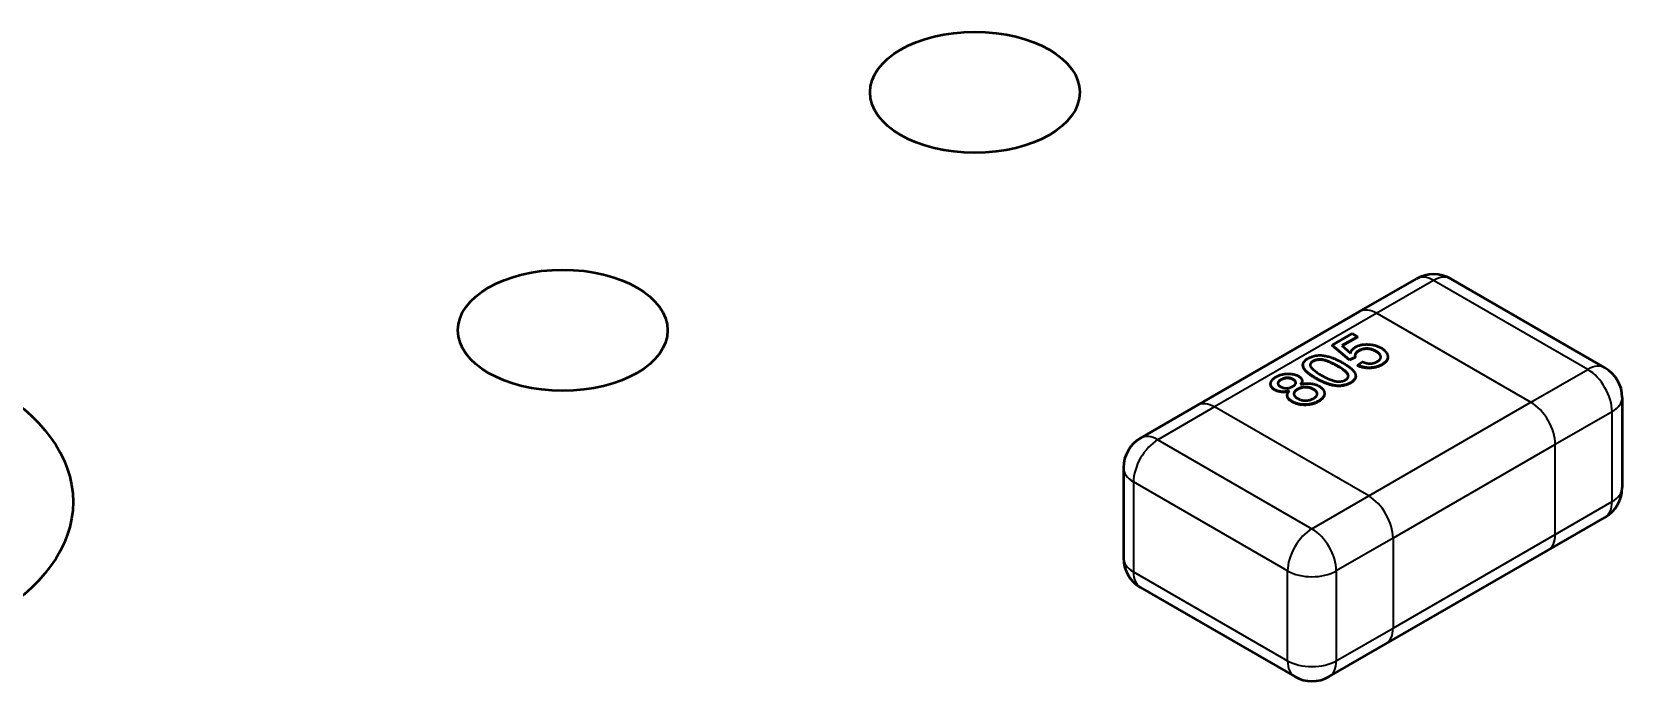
# Model space of a CAD drawing. Header units: millimetres. Extents: x -106 to 841, y -50 to 594.
# Drawn here: x 621.13 to 628.06, y 243.79 to 246.62 of the extents above; entities that cross this region are included whole.
import ezdxf

# ---------------------------------------------------------------- set-up
doc = ezdxf.new("R2010")
doc.units = ezdxf.units.MM
doc.layers.add('Visible (ISO)', color=7, linetype='Continuous', lineweight=50)
doc.layers.add('Visible Narrow (ISO)', color=7, linetype='Continuous', lineweight=35)

msp = doc.modelspace()

# ---------------------------------------------------------------- linework, layer by layer
at = {"layer": 'Visible (ISO)'}
for p, q in [((626.9205, 245.4037), (627.1679, 245.5466)), ((627.3179, 245.5466), (627.9897, 245.1587)), ((626.2134, 244.9954), (626.9205, 245.4037)), ((626.8011, 245.258), (626.8873, 245.3077)), ((626.9106, 245.2942), (626.8434, 245.2555)), ((626.8873, 245.3077), (626.9106, 245.2942)), ((626.9106, 245.2942), (626.9106, 245.2926)), ((626.8011, 245.258), (626.8011, 245.2563)), ((626.8756, 245.1934), (626.8011, 245.258)), ((626.8756, 245.1918), (626.8011, 245.2563)), ((626.8434, 245.2555), (626.8812, 245.223)), ((626.9106, 245.2926), (626.8446, 245.2545)), ((626.916, 245.2329), (626.916, 245.2312)), ((626.9917, 245.2313), (626.9917, 245.2296)), ((626.6735, 245.1709), (626.6735, 245.1692)), ((626.7171, 245.1879), (626.7171, 245.1863)), ((626.9013, 245.2055), (626.8756, 245.1934)), ((626.9013, 245.2039), (626.8756, 245.1918)), ((626.8756, 245.1934), (626.8756, 245.1918)), ((626.9013, 245.2055), (626.9013, 245.2039)), ((626.9106, 245.1706), (626.9315, 245.1854)), ((626.9106, 245.1706), (626.9106, 245.1689)), ((627.0182, 245.1736), (627.0182, 245.1719)), ((627.0431, 245.2062), (627.0431, 245.2046)), ((626.5325, 245.089), (626.5325, 245.0873)), ((626.5776, 245.1074), (626.5776, 245.1058)), ((626.6316, 245.1085), (626.6316, 245.1069)), ((626.6696, 245.1018), (626.6696, 245.1002)), ((626.7302, 245.1134), (626.7302, 245.1118)), ((626.8803, 245.094), (626.8803, 245.0923)), ((626.9032, 245.1231), (626.9032, 245.1214)), ((626.5512, 245.0635), (626.5512, 245.0618)), ((626.6052, 245.039), (626.6052, 245.0374)), ((626.6493, 245.0654), (626.6493, 245.0638)), ((626.72, 245.0655), (626.72, 245.0639)), ((626.7669, 245.047), (626.7669, 245.0453)), ((626.8222, 245.0806), (626.8222, 245.079)), ((628.0647, 245.0288), (628.0647, 244.6369)), ((625.9659, 244.8525), (626.2134, 244.9954)), ((626.6266, 245.0119), (626.6266, 245.0103)), ((626.7406, 245.0133), (626.7406, 245.0117)), ((625.8909, 244.7226), (625.8909, 244.3307)), ((627.7422, 244.3641), (627.9897, 244.507)), ((627.0351, 243.9559), (627.7422, 244.3641)), ((625.9659, 244.2008), (626.6376, 243.813)), ((626.7876, 243.813), (627.0351, 243.9559))]:
    msp.add_line(p, q, dxfattribs=at)
for centre, start, end in [((627.2429, 245.4167), 60, 120), ((627.9147, 245.0288), 360, 60), ((626.0409, 244.7226), 120, 180), ((627.9147, 244.6369), 300, 360), ((626.0409, 244.3307), 180, 240), ((626.7126, 243.9429), 240, 300)]:
    msp.add_arc(centre, 0.15, start, end, dxfattribs=at)
for centre, major_axis in [((625.2436, 246.3594), (-0.457, 0)), ((623.4476, 245.3224), (-0.457, 0)), ((620.0634, 244.5745), (-1.25, 0))]:
    msp.add_ellipse(centre, major_axis=major_axis, ratio=0.57735, dxfattribs=at)
for points, knots in [([(626.8812, 245.223), (626.8816, 245.2243), (626.8822, 245.2269), (626.8837, 245.2306), (626.8856, 245.2341), (626.8879, 245.2374), (626.8906, 245.2405), (626.8938, 245.2434), (626.8974, 245.2462), (626.9001, 245.2479), (626.9015, 245.2487)], [0, 0, 0, 0, 0.136729, 0.268515, 0.395529, 0.52, 0.640496, 0.761236, 0.880107, 1, 1, 1, 1]), ([(626.916, 245.2329), (626.9143, 245.2318), (626.9109, 245.2297), (626.9068, 245.2264), (626.9036, 245.2229), (626.9016, 245.2194), (626.9005, 245.2159), (626.9, 245.2124), (626.9002, 245.2089), (626.9009, 245.2067), (626.9013, 245.2055)], [0, 0, 0, 0, 0.14786, 0.283561, 0.412369, 0.534236, 0.652692, 0.768663, 0.883652, 1, 1, 1, 1]), ([(626.916, 245.2312), (626.9143, 245.2302), (626.9109, 245.2281), (626.9068, 245.2247), (626.9036, 245.2213), (626.9016, 245.2178), (626.9005, 245.2143), (626.9001, 245.212), (626.9001, 245.2109)], [0, 0, 0, 0, 0.1478596, 0.2835613, 0.4123694, 0.5342364, 0.6526916, 0.7662321, 0.7662321, 0.7662321, 0.7662321]), ([(626.9015, 245.2487), (626.9034, 245.2497), (626.9071, 245.2518), (626.9132, 245.2544), (626.9196, 245.2566), (626.9263, 245.2584), (626.9333, 245.2597), (626.9405, 245.2606), (626.9481, 245.2611), (626.9559, 245.2611), (626.9637, 245.2607), (626.9715, 245.26), (626.979, 245.2586), (626.9863, 245.2569), (626.9935, 245.2547), (627.0005, 245.2521), (627.0072, 245.249), (627.0114, 245.2467), (627.0136, 245.2455)], [0, 0, 0, 0, 0.061997, 0.122088, 0.181375, 0.239508, 0.297836, 0.35688, 0.417282, 0.47964, 0.5425, 0.604962, 0.666991, 0.730216, 0.794173, 0.860458, 0.928578, 1, 1, 1, 1]), ([(626.9917, 245.2313), (626.9902, 245.2321), (626.9873, 245.2338), (626.9826, 245.2359), (626.9779, 245.2378), (626.9732, 245.2394), (626.9684, 245.2406), (626.9636, 245.2416), (626.9587, 245.2422), (626.9538, 245.2426), (626.9489, 245.2426), (626.944, 245.2422), (626.9392, 245.2416), (626.9344, 245.2405), (626.9297, 245.2391), (626.925, 245.2374), (626.9204, 245.2353), (626.9175, 245.2337), (626.916, 245.2329)], [0, 0, 0, 0, 0.072866, 0.141887, 0.207453, 0.270438, 0.331641, 0.390108, 0.448069, 0.505503, 0.562488, 0.619084, 0.676416, 0.735452, 0.796241, 0.860406, 0.928305, 1, 1, 1, 1]), ([(626.9917, 245.2296), (626.9902, 245.2305), (626.9873, 245.2321), (626.9826, 245.2343), (626.9779, 245.2361), (626.9732, 245.2378), (626.9684, 245.239), (626.9636, 245.24), (626.9587, 245.2406), (626.9538, 245.241), (626.9489, 245.241), (626.944, 245.2406), (626.9392, 245.2399), (626.9344, 245.2389), (626.9297, 245.2375), (626.925, 245.2358), (626.9204, 245.2337), (626.9175, 245.2321), (626.916, 245.2312)], [0, 0, 0, 0, 0.072866, 0.141887, 0.207453, 0.270438, 0.331641, 0.390108, 0.448069, 0.505503, 0.562488, 0.619084, 0.676416, 0.735452, 0.796241, 0.860406, 0.928305, 1, 1, 1, 1]), ([(626.9974, 245.1858), (626.9988, 245.1866), (627.0014, 245.1882), (627.0048, 245.1908), (627.0076, 245.1935), (627.0098, 245.1962), (627.0115, 245.199), (627.0124, 245.2019), (627.013, 245.2049), (627.0127, 245.2079), (627.012, 245.211), (627.0107, 245.214), (627.0089, 245.217), (627.0066, 245.22), (627.0036, 245.2229), (627.0002, 245.2257), (626.9962, 245.2286), (626.9932, 245.2304), (626.9917, 245.2313)], [0, 0, 0, 0, 0.065801, 0.128677, 0.188676, 0.247598, 0.304849, 0.361786, 0.419523, 0.478682, 0.53877, 0.598799, 0.660184, 0.722952, 0.787993, 0.855404, 0.926153, 1, 1, 1, 1]), ([(627.0128, 245.2047), (627.0128, 245.2052), (627.0126, 245.2068), (627.012, 245.2094), (627.0107, 245.2124), (627.0089, 245.2154), (627.0066, 245.2183), (627.0036, 245.2212), (627.0002, 245.2241), (626.9962, 245.227), (626.9932, 245.2287), (626.9917, 245.2296)], [0.4480643, 0.4480643, 0.4480643, 0.4480643, 0.4786818, 0.5387695, 0.5987991, 0.6601843, 0.7229515, 0.7879927, 0.8554038, 0.9261531, 1, 1, 1, 1]), ([(627.0136, 245.2455), (627.0156, 245.2443), (627.0195, 245.242), (627.0247, 245.2382), (627.0292, 245.2343), (627.0332, 245.2303), (627.0364, 245.2262), (627.039, 245.2219), (627.0411, 245.2175), (627.0419, 245.2144), (627.0423, 245.2129)], [0, 0, 0, 0, 0.132462, 0.26165, 0.387547, 0.510782, 0.632675, 0.75466, 0.876523, 1, 1, 1, 1]), ([(626.7302, 245.1134), (626.7276, 245.1149), (626.7226, 245.1179), (626.7154, 245.1223), (626.7089, 245.1267), (626.7029, 245.131), (626.6975, 245.1351), (626.6927, 245.1392), (626.6884, 245.1432), (626.6847, 245.1471), (626.6815, 245.1509), (626.6789, 245.1547), (626.6768, 245.1583), (626.6752, 245.1619), (626.6742, 245.1655), (626.6735, 245.1689), (626.6735, 245.1724), (626.6739, 245.1757), (626.6749, 245.179), (626.6764, 245.1822), (626.6784, 245.1854), (626.681, 245.1885), (626.6841, 245.1915), (626.6876, 245.1945), (626.6917, 245.1974), (626.6948, 245.1992), (626.6964, 245.2002)], [0, 0, 0, 0, 0.063114, 0.123615, 0.180974, 0.235261, 0.287101, 0.336031, 0.382382, 0.426334, 0.468211, 0.50825, 0.546628, 0.58365, 0.618994, 0.653583, 0.687156, 0.720422, 0.75323, 0.78626, 0.819504, 0.853545, 0.888308, 0.923996, 0.96135, 1, 1, 1, 1]), ([(626.7302, 245.1118), (626.7276, 245.1133), (626.7226, 245.1162), (626.7154, 245.1207), (626.7089, 245.1251), (626.7029, 245.1294), (626.6975, 245.1335), (626.6927, 245.1376), (626.6884, 245.1416), (626.6847, 245.1455), (626.6815, 245.1493), (626.6789, 245.153), (626.6768, 245.1567), (626.6752, 245.1603), (626.6742, 245.1639), (626.6736, 245.1668), (626.6735, 245.1686), (626.6735, 245.1692)], [0, 0, 0, 0, 0.0631145, 0.1236146, 0.1809737, 0.2352615, 0.2871007, 0.3360307, 0.3823823, 0.4263341, 0.4682107, 0.5082496, 0.5466283, 0.5836495, 0.6189943, 0.653583, 0.6721608, 0.6721608, 0.6721608, 0.6721608]), ([(626.6964, 245.2002), (626.6988, 245.2015), (626.7035, 245.204), (626.7113, 245.2073), (626.7195, 245.2098), (626.7279, 245.2118), (626.7366, 245.213), (626.7453, 245.2136), (626.7541, 245.2134), (626.7629, 245.2124), (626.7718, 245.2108), (626.781, 245.2086), (626.7905, 245.206), (626.7985, 245.2034), (626.8052, 245.201), (626.8105, 245.1989), (626.816, 245.1965), (626.8217, 245.1939), (626.8276, 245.1909), (626.8338, 245.1878), (626.8401, 245.1843), (626.8444, 245.1819), (626.8466, 245.1806)], [0, 0, 0, 0, 0.056724, 0.111437, 0.164368, 0.216435, 0.267641, 0.31736, 0.367473, 0.41821, 0.471404, 0.527966, 0.588061, 0.652134, 0.686345, 0.723264, 0.76261, 0.804739, 0.84943, 0.896711, 0.94689, 1, 1, 1, 1]), ([(626.7171, 245.1879), (626.7159, 245.1872), (626.7136, 245.1858), (626.7107, 245.1834), (626.7084, 245.181), (626.7066, 245.1784), (626.7055, 245.1756), (626.7048, 245.1728), (626.7048, 245.1698), (626.7052, 245.1678), (626.7054, 245.1668)], [0, 0, 0, 0, 0.127665, 0.251739, 0.372753, 0.492147, 0.61407, 0.737197, 0.865607, 1, 1, 1, 1]), ([(626.7171, 245.1863), (626.7159, 245.1856), (626.7136, 245.1842), (626.7107, 245.1818), (626.7084, 245.1793), (626.7066, 245.1767), (626.7055, 245.174), (626.705, 245.1719), (626.7049, 245.1707), (626.7048, 245.1704)], [0, 0, 0, 0, 0.1276648, 0.2517386, 0.3727533, 0.4921468, 0.6140696, 0.7371973, 0.7722244, 0.7722244, 0.7722244, 0.7722244]), ([(626.7054, 245.1668), (626.7059, 245.1654), (626.7072, 245.1626), (626.7104, 245.1584), (626.7147, 245.1538), (626.7201, 245.149), (626.7268, 245.1439), (626.7345, 245.1384), (626.7435, 245.1327), (626.75, 245.1289), (626.7534, 245.1269)], [0, 0, 0, 0, 0.083888, 0.177154, 0.282514, 0.3994, 0.529491, 0.672802, 0.829536, 1, 1, 1, 1]), ([(626.8233, 245.1672), (626.8198, 245.1692), (626.8132, 245.1729), (626.8034, 245.1781), (626.7942, 245.1825), (626.7855, 245.1863), (626.7775, 245.1894), (626.77, 245.1918), (626.7632, 245.1935), (626.7567, 245.1945), (626.7508, 245.1949), (626.7452, 245.195), (626.7398, 245.1948), (626.7347, 245.1941), (626.7299, 245.1931), (626.7253, 245.1917), (626.721, 245.19), (626.7184, 245.1886), (626.7171, 245.1879)], [0, 0, 0, 0, 0.115629, 0.221541, 0.317048, 0.403151, 0.480181, 0.547649, 0.607036, 0.658652, 0.705723, 0.749804, 0.792587, 0.833874, 0.874768, 0.915223, 0.956881, 1, 1, 1, 1]), ([(626.8233, 245.1656), (626.8198, 245.1675), (626.8132, 245.1713), (626.8034, 245.1764), (626.7942, 245.1809), (626.7855, 245.1847), (626.7775, 245.1878), (626.77, 245.1902), (626.7632, 245.1919), (626.7567, 245.1929), (626.7508, 245.1933), (626.7452, 245.1934), (626.7398, 245.1931), (626.7347, 245.1925), (626.7299, 245.1915), (626.7253, 245.1901), (626.721, 245.1884), (626.7184, 245.187), (626.7171, 245.1863)], [0, 0, 0, 0, 0.115629, 0.221541, 0.317048, 0.403151, 0.480181, 0.547649, 0.607036, 0.658652, 0.705723, 0.749804, 0.792587, 0.833874, 0.874768, 0.915223, 0.956881, 1, 1, 1, 1]), ([(626.8593, 245.1061), (626.8605, 245.1068), (626.8628, 245.1082), (626.8657, 245.1106), (626.8679, 245.1132), (626.8696, 245.1159), (626.8708, 245.1187), (626.8713, 245.1218), (626.8713, 245.125), (626.8707, 245.1284), (626.8691, 245.1321), (626.8662, 245.1361), (626.8622, 245.1404), (626.8568, 245.1451), (626.8502, 245.1501), (626.8424, 245.1555), (626.8334, 245.1613), (626.8267, 245.1652), (626.8233, 245.1672)], [0, 0, 0, 0, 0.040782, 0.08087, 0.120268, 0.160187, 0.20046, 0.242265, 0.286459, 0.332952, 0.384431, 0.443389, 0.511681, 0.58902, 0.676245, 0.773705, 0.881568, 1, 1, 1, 1]), ([(626.8713, 245.1225), (626.8712, 245.1228), (626.8712, 245.1241), (626.8707, 245.1268), (626.8691, 245.1304), (626.8662, 245.1344), (626.8622, 245.1388), (626.8568, 245.1434), (626.8502, 245.1485), (626.8424, 245.1539), (626.8334, 245.1597), (626.8267, 245.1636), (626.8233, 245.1656)], [0.2756097, 0.2756097, 0.2756097, 0.2756097, 0.2864593, 0.3329521, 0.3844305, 0.4433891, 0.5116815, 0.58902, 0.6762452, 0.7737052, 0.8815678, 1, 1, 1, 1]), ([(626.8466, 245.1806), (626.8492, 245.1791), (626.8542, 245.1762), (626.8613, 245.1718), (626.8678, 245.1674), (626.8738, 245.1632), (626.8791, 245.159), (626.884, 245.1549), (626.8882, 245.151), (626.8919, 245.1471), (626.8951, 245.1433), (626.8977, 245.1396), (626.8999, 245.1359), (626.9015, 245.1323), (626.9026, 245.1287), (626.9032, 245.1253), (626.9033, 245.1218), (626.9028, 245.1185), (626.9019, 245.1152), (626.9004, 245.112), (626.8983, 245.1088), (626.8958, 245.1057), (626.8927, 245.1027), (626.8891, 245.0997), (626.885, 245.0967), (626.8819, 245.0949), (626.8803, 245.094)], [0, 0, 0, 0, 0.062874, 0.122837, 0.179657, 0.23396, 0.285595, 0.334513, 0.380905, 0.424895, 0.466529, 0.506488, 0.545032, 0.581831, 0.617448, 0.652067, 0.68588, 0.719175, 0.752182, 0.78524, 0.818656, 0.852548, 0.887626, 0.923635, 0.961022, 1, 1, 1, 1]), ([(627.0182, 245.1736), (627.0162, 245.1725), (627.0123, 245.1703), (627.006, 245.1675), (626.9996, 245.165), (626.9931, 245.163), (626.9863, 245.1613), (626.9794, 245.1602), (626.9723, 245.1594), (626.9651, 245.159), (626.9579, 245.159), (626.9507, 245.1595), (626.9437, 245.1603), (626.9368, 245.1616), (626.93, 245.1632), (626.9233, 245.1653), (626.9168, 245.1677), (626.9127, 245.1696), (626.9106, 245.1706)], [0, 0, 0, 0, 0.069298, 0.135561, 0.199671, 0.261716, 0.322662, 0.382907, 0.443032, 0.503501, 0.563724, 0.62398, 0.683629, 0.743848, 0.805192, 0.867649, 0.932778, 1, 1, 1, 1]), ([(627.0182, 245.1719), (627.0162, 245.1708), (627.0123, 245.1687), (627.006, 245.1658), (626.9996, 245.1634), (626.9931, 245.1614), (626.9863, 245.1597), (626.9794, 245.1586), (626.9723, 245.1577), (626.9651, 245.1574), (626.9579, 245.1574), (626.9507, 245.1578), (626.9437, 245.1587), (626.9368, 245.1599), (626.93, 245.1616), (626.9233, 245.1637), (626.9168, 245.1661), (626.9127, 245.168), (626.9106, 245.1689)], [0, 0, 0, 0, 0.069298, 0.135561, 0.199671, 0.261716, 0.322662, 0.382907, 0.443032, 0.503501, 0.563724, 0.62398, 0.683629, 0.743848, 0.805192, 0.867649, 0.932778, 1, 1, 1, 1]), ([(626.9315, 245.1854), (626.9331, 245.1847), (626.9361, 245.1835), (626.9406, 245.1819), (626.9452, 245.1805), (626.9496, 245.1794), (626.954, 245.1786), (626.9583, 245.1779), (626.9626, 245.1777), (626.9668, 245.1775), (626.971, 245.1777), (626.975, 245.1781), (626.979, 245.1788), (626.9829, 245.1797), (626.9866, 245.1808), (626.9904, 245.1822), (626.994, 245.1839), (626.9962, 245.1851), (626.9974, 245.1858)], [0, 0, 0, 0, 0.077361, 0.15048, 0.219977, 0.286681, 0.349678, 0.41068, 0.469427, 0.526756, 0.583142, 0.638824, 0.695263, 0.752696, 0.810849, 0.871356, 0.934436, 1, 1, 1, 1]), ([(627.0423, 245.2129), (627.0426, 245.2111), (627.0432, 245.2075), (627.0429, 245.2021), (627.0415, 245.1968), (627.039, 245.1918), (627.0355, 245.1869), (627.0307, 245.1823), (627.0251, 245.1777), (627.0205, 245.175), (627.0182, 245.1736)], [0, 0, 0, 0, 0.127893, 0.251579, 0.372793, 0.492778, 0.61359, 0.737809, 0.86618, 1, 1, 1, 1]), ([(627.0431, 245.2046), (627.0431, 245.2032), (627.0428, 245.2), (627.0415, 245.1952), (627.039, 245.1902), (627.0355, 245.1853), (627.0307, 245.1806), (627.0251, 245.1761), (627.0205, 245.1733), (627.0182, 245.1719)], [0.1556629, 0.1556629, 0.1556629, 0.1556629, 0.2515785, 0.3727928, 0.4927777, 0.6135901, 0.7378086, 0.8661799, 1, 1, 1, 1]), ([(626.5512, 245.0635), (626.5497, 245.0644), (626.5466, 245.0663), (626.5427, 245.0693), (626.5394, 245.0725), (626.5368, 245.0758), (626.5347, 245.0792), (626.5334, 245.0828), (626.5325, 245.0865), (626.5324, 245.0903), (626.533, 245.0942), (626.5342, 245.098), (626.5362, 245.1018), (626.5388, 245.1055), (626.5421, 245.1091), (626.5462, 245.1126), (626.5509, 245.116), (626.5545, 245.1182), (626.5564, 245.1193)], [0, 0, 0, 0, 0.062131, 0.121966, 0.18057, 0.238576, 0.296, 0.354359, 0.413781, 0.475098, 0.53728, 0.598918, 0.661235, 0.724322, 0.789217, 0.856397, 0.926508, 1, 1, 1, 1]), ([(626.5512, 245.0618), (626.5497, 245.0628), (626.5466, 245.0646), (626.5427, 245.0677), (626.5394, 245.0708), (626.5368, 245.0741), (626.5347, 245.0776), (626.5334, 245.0812), (626.5326, 245.0844), (626.5325, 245.0865), (626.5325, 245.0873)], [0, 0, 0, 0, 0.0621314, 0.1219658, 0.1805702, 0.238576, 0.2960002, 0.354359, 0.4137812, 0.4534439, 0.4534439, 0.4534439, 0.4534439]), ([(626.5564, 245.1193), (626.5583, 245.1204), (626.5621, 245.1225), (626.5681, 245.1252), (626.5743, 245.1276), (626.5806, 245.1295), (626.5871, 245.131), (626.5937, 245.1322), (626.6004, 245.1329), (626.6072, 245.1332), (626.614, 245.1331), (626.6205, 245.1326), (626.6268, 245.1318), (626.6329, 245.1307), (626.6386, 245.1291), (626.6442, 245.1272), (626.6494, 245.1249), (626.6526, 245.1232), (626.6543, 245.1223)], [0, 0, 0, 0, 0.073201, 0.142587, 0.209625, 0.274883, 0.337931, 0.400462, 0.462501, 0.525005, 0.586689, 0.646813, 0.705215, 0.762881, 0.820728, 0.879295, 0.938511, 1, 1, 1, 1]), ([(626.5776, 245.1074), (626.5766, 245.1068), (626.5745, 245.1056), (626.5719, 245.1036), (626.5695, 245.1016), (626.5676, 245.0996), (626.5662, 245.0976), (626.5652, 245.0955), (626.5645, 245.0934), (626.5643, 245.0906), (626.5648, 245.0872), (626.5667, 245.0834), (626.57, 245.0799), (626.5731, 245.0779), (626.5746, 245.0769)], [0, 0, 0, 0, 0.076236, 0.148618, 0.218239, 0.284252, 0.348258, 0.410656, 0.472862, 0.534195, 0.653476, 0.767767, 0.881713, 1, 1, 1, 1]), ([(626.5776, 245.1058), (626.5766, 245.1051), (626.5745, 245.1039), (626.5719, 245.1019), (626.5695, 245.1), (626.5676, 245.098), (626.5662, 245.0959), (626.5652, 245.0938), (626.5646, 245.092), (626.5644, 245.0908), (626.5644, 245.0903)], [0, 0, 0, 0, 0.0762359, 0.1486181, 0.2182394, 0.2842517, 0.3482575, 0.4106562, 0.4728624, 0.5137338, 0.5137338, 0.5137338, 0.5137338]), ([(626.6316, 245.1085), (626.6298, 245.1095), (626.6261, 245.1114), (626.6197, 245.1134), (626.6129, 245.1146), (626.6068, 245.1149), (626.6019, 245.1149), (626.5983, 245.1145), (626.5947, 245.1139), (626.5911, 245.1131), (626.5876, 245.112), (626.5842, 245.1107), (626.5808, 245.1092), (626.5787, 245.108), (626.5776, 245.1074)], [0, 0, 0, 0, 0.123386, 0.241435, 0.357449, 0.476714, 0.53789, 0.59927, 0.660352, 0.723007, 0.787876, 0.85536, 0.925373, 1, 1, 1, 1]), ([(626.6316, 245.1069), (626.6298, 245.1078), (626.6261, 245.1097), (626.6197, 245.1118), (626.6129, 245.113), (626.6068, 245.1133), (626.6019, 245.1132), (626.5983, 245.1129), (626.5947, 245.1123), (626.5911, 245.1114), (626.5876, 245.1104), (626.5842, 245.1091), (626.5808, 245.1076), (626.5787, 245.1064), (626.5776, 245.1058)], [0, 0, 0, 0, 0.123386, 0.241435, 0.357449, 0.476714, 0.53789, 0.59927, 0.660352, 0.723007, 0.787876, 0.85536, 0.925373, 1, 1, 1, 1]), ([(626.6291, 245.078), (626.6301, 245.0786), (626.6322, 245.0798), (626.6349, 245.0818), (626.6372, 245.0838), (626.6391, 245.0858), (626.6406, 245.0878), (626.6415, 245.0899), (626.6422, 245.0919), (626.6424, 245.0947), (626.6419, 245.098), (626.6398, 245.1019), (626.6364, 245.1055), (626.6332, 245.1075), (626.6316, 245.1085)], [0, 0, 0, 0, 0.076843, 0.149839, 0.218379, 0.284997, 0.347658, 0.409847, 0.469936, 0.53042, 0.648752, 0.763775, 0.878749, 1, 1, 1, 1]), ([(626.6423, 245.0931), (626.6422, 245.0942), (626.6417, 245.0967), (626.6398, 245.1002), (626.6364, 245.1038), (626.6332, 245.1058), (626.6316, 245.1069)], [0.5524934, 0.5524934, 0.5524934, 0.5524934, 0.6487517, 0.7637749, 0.8787495, 1, 1, 1, 1]), ([(626.6543, 245.1223), (626.6562, 245.1211), (626.66, 245.1188), (626.6643, 245.1147), (626.6675, 245.1105), (626.6693, 245.106), (626.6699, 245.1013), (626.669, 245.0964), (626.6667, 245.0913), (626.6643, 245.0879), (626.663, 245.0862)], [0, 0, 0, 0, 0.124835, 0.244778, 0.360989, 0.477964, 0.596922, 0.721591, 0.855098, 1, 1, 1, 1]), ([(626.663, 245.0862), (626.6648, 245.0867), (626.6683, 245.0877), (626.6739, 245.0889), (626.6793, 245.0898), (626.6847, 245.0906), (626.69, 245.0909), (626.6953, 245.0911), (626.7006, 245.091), (626.7059, 245.0906), (626.711, 245.09), (626.7161, 245.0891), (626.721, 245.088), (626.7258, 245.0867), (626.7305, 245.085), (626.735, 245.0832), (626.7394, 245.0811), (626.7422, 245.0796), (626.7436, 245.0788)], [0, 0, 0, 0, 0.069013, 0.135236, 0.199611, 0.262419, 0.323723, 0.383765, 0.443773, 0.503795, 0.563823, 0.623484, 0.683469, 0.743591, 0.805727, 0.868616, 0.933278, 1, 1, 1, 1]), ([(626.6696, 245.1002), (626.6696, 245.1), (626.6696, 245.0983), (626.669, 245.0948), (626.667, 245.0904), (626.6652, 245.0877), (626.6645, 245.0866)], [0.5857582, 0.5857582, 0.5857582, 0.5857582, 0.5969221, 0.7215908, 0.8550979, 0.9429405, 0.9429405, 0.9429405, 0.9429405]), ([(626.8222, 245.0806), (626.8187, 245.081), (626.8115, 245.0818), (626.8007, 245.084), (626.7896, 245.0868), (626.7782, 245.0906), (626.7665, 245.0951), (626.7546, 245.1004), (626.7424, 245.1066), (626.7343, 245.1111), (626.7302, 245.1134)], [0, 0, 0, 0, 0.097421, 0.200886, 0.311172, 0.429798, 0.55774, 0.694715, 0.84213, 1, 1, 1, 1]), ([(626.8222, 245.079), (626.8187, 245.0794), (626.8115, 245.0801), (626.8007, 245.0823), (626.7896, 245.0852), (626.7782, 245.0889), (626.7665, 245.0935), (626.7546, 245.0988), (626.7424, 245.1049), (626.7343, 245.1094), (626.7302, 245.1118)], [0, 0, 0, 0, 0.097421, 0.200886, 0.311172, 0.429798, 0.55774, 0.694715, 0.84213, 1, 1, 1, 1]), ([(626.7534, 245.1269), (626.7569, 245.1249), (626.7637, 245.1211), (626.7737, 245.1158), (626.7831, 245.1113), (626.7918, 245.1075), (626.7999, 245.1044), (626.8075, 245.1021), (626.8143, 245.1004), (626.8207, 245.0995), (626.8266, 245.0992), (626.8321, 245.0991), (626.8374, 245.0995), (626.8424, 245.1001), (626.8471, 245.1011), (626.8515, 245.1024), (626.8556, 245.1041), (626.8581, 245.1054), (626.8593, 245.1061)], [0, 0, 0, 0, 0.118406, 0.226654, 0.324092, 0.411705, 0.489026, 0.556909, 0.616233, 0.667349, 0.713512, 0.757697, 0.799493, 0.839976, 0.879886, 0.919149, 0.959227, 1, 1, 1, 1]), ([(626.8803, 245.094), (626.8781, 245.0928), (626.8739, 245.0905), (626.8672, 245.0875), (626.8601, 245.0851), (626.853, 245.0831), (626.8456, 245.0817), (626.838, 245.0808), (626.8301, 245.0804), (626.8249, 245.0806), (626.8222, 245.0806)], [0, 0, 0, 0, 0.137903, 0.268873, 0.395178, 0.517089, 0.636743, 0.756222, 0.876628, 1, 1, 1, 1]), ([(626.8803, 245.0923), (626.8781, 245.0911), (626.8739, 245.0888), (626.8672, 245.0859), (626.8601, 245.0834), (626.853, 245.0814), (626.8456, 245.0801), (626.838, 245.0792), (626.8301, 245.0787), (626.8249, 245.0789), (626.8222, 245.079)], [0, 0, 0, 0, 0.137903, 0.268873, 0.395178, 0.517089, 0.636743, 0.756222, 0.876628, 1, 1, 1, 1]), ([(626.9032, 245.1214), (626.9032, 245.121), (626.9032, 245.1195), (626.9028, 245.1169), (626.9019, 245.1136), (626.9004, 245.1103), (626.8983, 245.1072), (626.8958, 245.1041), (626.8927, 245.101), (626.8891, 245.098), (626.885, 245.0951), (626.8819, 245.0933), (626.8803, 245.0923)], [0.6734257, 0.6734257, 0.6734257, 0.6734257, 0.6858797, 0.7191746, 0.7521816, 0.7852402, 0.8186564, 0.8525477, 0.8876263, 0.9236351, 0.9610218, 1, 1, 1, 1]), ([(626.6149, 245.0585), (626.6119, 245.0577), (626.606, 245.0562), (626.597, 245.0548), (626.5883, 245.0542), (626.58, 245.0545), (626.5721, 245.0556), (626.5646, 245.0575), (626.5576, 245.0601), (626.5534, 245.0623), (626.5512, 245.0635)], [0, 0, 0, 0, 0.145359, 0.278702, 0.403602, 0.521669, 0.637521, 0.753704, 0.873213, 1, 1, 1, 1]), ([(626.6129, 245.0563), (626.6105, 245.0557), (626.6053, 245.0545), (626.597, 245.0532), (626.5883, 245.0526), (626.58, 245.0529), (626.5721, 245.054), (626.5646, 245.0558), (626.5576, 245.0585), (626.5534, 245.0607), (626.5512, 245.0618)], [0.0321177, 0.0321177, 0.0321177, 0.0321177, 0.1453592, 0.2787018, 0.4036022, 0.5216688, 0.6375207, 0.7537042, 0.8732128, 1, 1, 1, 1]), ([(626.5746, 245.0769), (626.5766, 245.0758), (626.5803, 245.0738), (626.5868, 245.0717), (626.5937, 245.0704), (626.5996, 245.07), (626.6044, 245.0702), (626.6081, 245.0706), (626.6117, 245.0712), (626.6152, 245.0721), (626.6188, 245.0731), (626.6222, 245.0745), (626.6258, 245.0761), (626.6279, 245.0773), (626.6291, 245.078)], [0, 0, 0, 0, 0.127394, 0.246182, 0.361268, 0.47714, 0.536327, 0.595672, 0.656619, 0.718836, 0.783582, 0.851588, 0.923927, 1, 1, 1, 1]), ([(626.6266, 245.0119), (626.6252, 245.0128), (626.6224, 245.0145), (626.6186, 245.0171), (626.6153, 245.0198), (626.6125, 245.0226), (626.61, 245.0254), (626.6081, 245.0283), (626.6067, 245.0313), (626.6057, 245.0343), (626.6052, 245.0373), (626.6051, 245.0403), (626.6056, 245.0434), (626.6064, 245.0464), (626.6079, 245.0494), (626.6098, 245.0525), (626.6121, 245.0555), (626.614, 245.0575), (626.6149, 245.0585)], [0, 0, 0, 0, 0.069834, 0.137027, 0.201482, 0.26454, 0.325973, 0.386386, 0.445761, 0.505612, 0.565114, 0.62475, 0.684179, 0.744219, 0.805179, 0.868395, 0.933204, 1, 1, 1, 1]), ([(626.6266, 245.0103), (626.6252, 245.0111), (626.6224, 245.0128), (626.6186, 245.0155), (626.6153, 245.0182), (626.6125, 245.021), (626.61, 245.0238), (626.6081, 245.0267), (626.6067, 245.0296), (626.6057, 245.0326), (626.6053, 245.0352), (626.6052, 245.0368), (626.6052, 245.0374)], [0, 0, 0, 0, 0.0698341, 0.1370265, 0.2014823, 0.2645399, 0.3259726, 0.3863863, 0.4457608, 0.5056119, 0.5651144, 0.5995897, 0.5995897, 0.5995897, 0.5995897]), ([(626.6493, 245.0654), (626.648, 245.0647), (626.6455, 245.0632), (626.6423, 245.0608), (626.6396, 245.0583), (626.6374, 245.0558), (626.6357, 245.0532), (626.6346, 245.0506), (626.6339, 245.0479), (626.6339, 245.0451), (626.6343, 245.0424), (626.6351, 245.0398), (626.6363, 245.0372), (626.6381, 245.0347), (626.6402, 245.0323), (626.6429, 245.03), (626.6459, 245.0277), (626.6482, 245.0263), (626.6494, 245.0256)], [0, 0, 0, 0, 0.070952, 0.139089, 0.20356, 0.266424, 0.327517, 0.387861, 0.447899, 0.508819, 0.569482, 0.629036, 0.688378, 0.748068, 0.80863, 0.870231, 0.933683, 1, 1, 1, 1]), ([(626.6493, 245.0638), (626.648, 245.063), (626.6455, 245.0615), (626.6423, 245.0591), (626.6396, 245.0567), (626.6374, 245.0541), (626.6357, 245.0516), (626.6346, 245.0489), (626.6341, 245.0468), (626.6339, 245.0456), (626.6339, 245.0453)], [0, 0, 0, 0, 0.0709525, 0.1390889, 0.2035598, 0.2664238, 0.3275166, 0.3878609, 0.4478988, 0.4682622, 0.4682622, 0.4682622, 0.4682622]), ([(626.72, 245.0655), (626.7187, 245.0662), (626.7162, 245.0676), (626.7122, 245.0694), (626.708, 245.071), (626.7037, 245.0723), (626.6993, 245.0733), (626.6947, 245.074), (626.69, 245.0744), (626.6852, 245.0747), (626.6804, 245.0746), (626.6756, 245.0742), (626.6709, 245.0735), (626.6664, 245.0725), (626.6619, 245.0712), (626.6576, 245.0696), (626.6533, 245.0677), (626.6506, 245.0662), (626.6493, 245.0654)], [0, 0, 0, 0, 0.066616, 0.130424, 0.192671, 0.252969, 0.31288, 0.3722, 0.431927, 0.492422, 0.552771, 0.613262, 0.673556, 0.73432, 0.796858, 0.861769, 0.928863, 1, 1, 1, 1]), ([(626.72, 245.0639), (626.7187, 245.0646), (626.7162, 245.066), (626.7122, 245.0678), (626.708, 245.0693), (626.7037, 245.0706), (626.6993, 245.0716), (626.6947, 245.0724), (626.69, 245.0728), (626.6852, 245.073), (626.6804, 245.073), (626.6756, 245.0725), (626.6709, 245.0719), (626.6664, 245.0708), (626.6619, 245.0695), (626.6576, 245.0679), (626.6533, 245.066), (626.6506, 245.0646), (626.6493, 245.0638)], [0, 0, 0, 0, 0.066616, 0.130424, 0.192671, 0.252969, 0.31288, 0.3722, 0.431927, 0.492422, 0.552771, 0.613262, 0.673556, 0.73432, 0.796858, 0.861769, 0.928863, 1, 1, 1, 1]), ([(626.6494, 245.0256), (626.651, 245.0248), (626.654, 245.0231), (626.6592, 245.0209), (626.6648, 245.0191), (626.6706, 245.0175), (626.6768, 245.0164), (626.6832, 245.016), (626.6899, 245.0164), (626.6966, 245.0173), (626.7031, 245.0187), (626.7092, 245.0206), (626.7149, 245.0228), (626.7182, 245.0246), (626.7198, 245.0255)], [0, 0, 0, 0, 0.079823, 0.159857, 0.239733, 0.321365, 0.402584, 0.483266, 0.566017, 0.653071, 0.741856, 0.828591, 0.914281, 1, 1, 1, 1]), ([(626.7198, 245.0255), (626.7211, 245.0263), (626.7237, 245.0278), (626.7269, 245.0302), (626.7297, 245.0327), (626.732, 245.0352), (626.7336, 245.0378), (626.7349, 245.0405), (626.7355, 245.0431), (626.7357, 245.0459), (626.7353, 245.0486), (626.7344, 245.0512), (626.7332, 245.0538), (626.7315, 245.0563), (626.7292, 245.0587), (626.7266, 245.0611), (626.7236, 245.0634), (626.7212, 245.0648), (626.72, 245.0655)], [0, 0, 0, 0, 0.071837, 0.139558, 0.204923, 0.267827, 0.328547, 0.388755, 0.44803, 0.508601, 0.569321, 0.628512, 0.687493, 0.747078, 0.807703, 0.86971, 0.933428, 1, 1, 1, 1]), ([(626.7356, 245.0445), (626.7355, 245.0453), (626.7353, 245.047), (626.7344, 245.0496), (626.7332, 245.0522), (626.7315, 245.0547), (626.7292, 245.0571), (626.7266, 245.0595), (626.7236, 245.0617), (626.7212, 245.0632), (626.72, 245.0639)], [0.5136984, 0.5136984, 0.5136984, 0.5136984, 0.5693213, 0.6285119, 0.6874933, 0.7470783, 0.8077025, 0.8697098, 0.9334283, 1, 1, 1, 1]), ([(626.7436, 245.0788), (626.7455, 245.0776), (626.7491, 245.0754), (626.7539, 245.0718), (626.7579, 245.068), (626.7612, 245.0641), (626.7638, 245.06), (626.7656, 245.0557), (626.7666, 245.0513), (626.767, 245.0468), (626.7666, 245.0423), (626.7653, 245.0378), (626.7632, 245.0334), (626.7604, 245.0292), (626.7566, 245.025), (626.7521, 245.021), (626.7467, 245.017), (626.7427, 245.0146), (626.7406, 245.0133)], [0, 0, 0, 0, 0.0636, 0.125297, 0.185569, 0.244698, 0.303717, 0.36292, 0.4233, 0.485177, 0.547083, 0.608525, 0.669965, 0.732299, 0.79565, 0.861055, 0.929122, 1, 1, 1, 1]), ([(626.7669, 245.0453), (626.7669, 245.0453), (626.7669, 245.0437), (626.7666, 245.0407), (626.7653, 245.0362), (626.7632, 245.0318), (626.7604, 245.0275), (626.7566, 245.0234), (626.7521, 245.0193), (626.7467, 245.0154), (626.7427, 245.0129), (626.7406, 245.0117)], [0.4831903, 0.4831903, 0.4831903, 0.4831903, 0.4851773, 0.5470834, 0.6085248, 0.6699649, 0.7322994, 0.7956503, 0.8610555, 0.9291221, 1, 1, 1, 1]), ([(626.7406, 245.0133), (626.7384, 245.0121), (626.7342, 245.0098), (626.7274, 245.0067), (626.7203, 245.0041), (626.7131, 245.0019), (626.7057, 245.0002), (626.6981, 244.9991), (626.6903, 244.9983), (626.6825, 244.9981), (626.6746, 244.9983), (626.667, 244.9989), (626.6596, 245), (626.6524, 245.0015), (626.6455, 245.0035), (626.6389, 245.0059), (626.6325, 245.0087), (626.6286, 245.0108), (626.6266, 245.0119)], [0, 0, 0, 0, 0.070442, 0.138089, 0.203178, 0.266139, 0.327929, 0.38919, 0.450254, 0.512347, 0.573843, 0.633933, 0.69346, 0.752479, 0.812386, 0.87307, 0.935184, 1, 1, 1, 1]), ([(626.7406, 245.0117), (626.7384, 245.0105), (626.7342, 245.0081), (626.7274, 245.005), (626.7203, 245.0024), (626.7131, 245.0003), (626.7057, 244.9986), (626.6981, 244.9974), (626.6903, 244.9967), (626.6825, 244.9964), (626.6746, 244.9967), (626.667, 244.9973), (626.6596, 244.9984), (626.6524, 244.9999), (626.6455, 245.0018), (626.6389, 245.0042), (626.6325, 245.007), (626.6286, 245.0092), (626.6266, 245.0103)], [0, 0, 0, 0, 0.070442, 0.138089, 0.203178, 0.266139, 0.327929, 0.38919, 0.450254, 0.512347, 0.573843, 0.633933, 0.69346, 0.752479, 0.812386, 0.87307, 0.935184, 1, 1, 1, 1])]:
    msp.add_open_spline(points, degree=3, knots=knots, dxfattribs=at)
at = {"layer": 'Visible Narrow (ISO)'}
for p, q in [((627.2429, 245.5391), (626.9955, 245.3962)), ((627.9147, 245.1513), (627.2429, 245.5391)), ((626.9955, 245.3962), (626.2884, 244.988)), ((626.9955, 245.3962), (627.6672, 245.0084)), ((626.8233, 245.1672), (626.8233, 245.1656)), ((627.6672, 245.0084), (627.9147, 245.1513)), ((626.2884, 244.988), (626.0409, 244.8451)), ((626.9601, 244.6002), (626.2884, 244.988)), ((626.9601, 244.6002), (627.6672, 245.0084)), ((628.0208, 244.9676), (627.7733, 244.8247)), ((628.0208, 244.5757), (628.0208, 244.9676)), ((626.0409, 244.8451), (626.7126, 244.4573)), ((627.7733, 244.8247), (627.0662, 244.4164)), ((627.7733, 244.4328), (627.7733, 244.8247)), ((626.6066, 244.2736), (625.9348, 244.6614)), ((625.9348, 244.6614), (625.9348, 244.2695)), ((626.7126, 244.4573), (626.9601, 244.6002)), ((627.7733, 244.4328), (628.0208, 244.5757)), ((627.0662, 244.4164), (626.8187, 244.2736)), ((627.0662, 244.0245), (627.7733, 244.4328)), ((627.0662, 244.4164), (627.0662, 244.0245)), ((625.9348, 244.2695), (626.6066, 243.8816)), ((626.6066, 243.8816), (626.6066, 244.2736)), ((626.8187, 244.2736), (626.8187, 243.8816)), ((626.8187, 243.8816), (627.0662, 244.0245))]:
    msp.add_line(p, q, dxfattribs=at)
for centre, major_axis, start_param, end_param in [((627.2429, 245.4167), (-0.075, 0.1299), 5.497787, 6.283185), ((627.2429, 245.4167), (0.075, 0.1299), 0, 0.785398), ((626.9955, 245.2738), (-0.075, 0.1299), 5.497787, 6.283185), ((627.9147, 245.0288), (0.075, 0.1299), 0, 0.785398), ((627.9147, 245.0288), (-0.075, 0.1299), 3.926991, 5.497787), ((627.9147, 245.0288), (0.15, 0), 5.497787, 6.283185), ((626.2884, 244.8655), (-0.075, 0.1299), 5.497787, 6.283185), ((627.6672, 244.8859), (0.075, -0.1299), 0.785398, 2.356194), ((626.0409, 244.7226), (0.075, 0.1299), 0.785398, 2.356195), ((626.0409, 244.7226), (-0.075, 0.1299), 5.497787, 6.283185), ((626.0409, 244.7226), (-0.15, 0), 0, 0.785398), ((627.9147, 244.6369), (0.15, 0), 5.497787, 6.283185), ((626.9601, 244.4777), (-0.075, 0.1299), 3.926991, 5.497787), ((627.9147, 244.6369), (0.075, -0.1299), 0, 0.785398), ((626.7126, 244.3348), (0.075, 0.1299), 0.785398, 2.356195), ((626.7126, 244.3348), (-0.075, 0.1299), 3.926991, 5.497787), ((627.6672, 244.494), (0.075, -0.1299), 0, 0.785398), ((626.0409, 244.3307), (-0.15, 0), 0, 0.785398), ((626.0409, 244.3307), (-0.075, -0.1299), 5.497787, 6.283185), ((626.7126, 244.3348), (0.15, 0), 3.926991, 5.497787), ((626.9601, 244.0858), (0.075, -0.1299), 0, 0.785398), ((626.7126, 243.9429), (-0.15, 0), 0.785398, 2.356195), ((626.7126, 243.9429), (-0.075, -0.1299), 5.497787, 6.283185), ((626.7126, 243.9429), (0.075, -0.1299), 0, 0.785398)]:
    msp.add_ellipse(centre, major_axis=major_axis, ratio=0.57735, start_param=start_param, end_param=end_param, dxfattribs=at)

doc.saveas('drawing.dxf')
